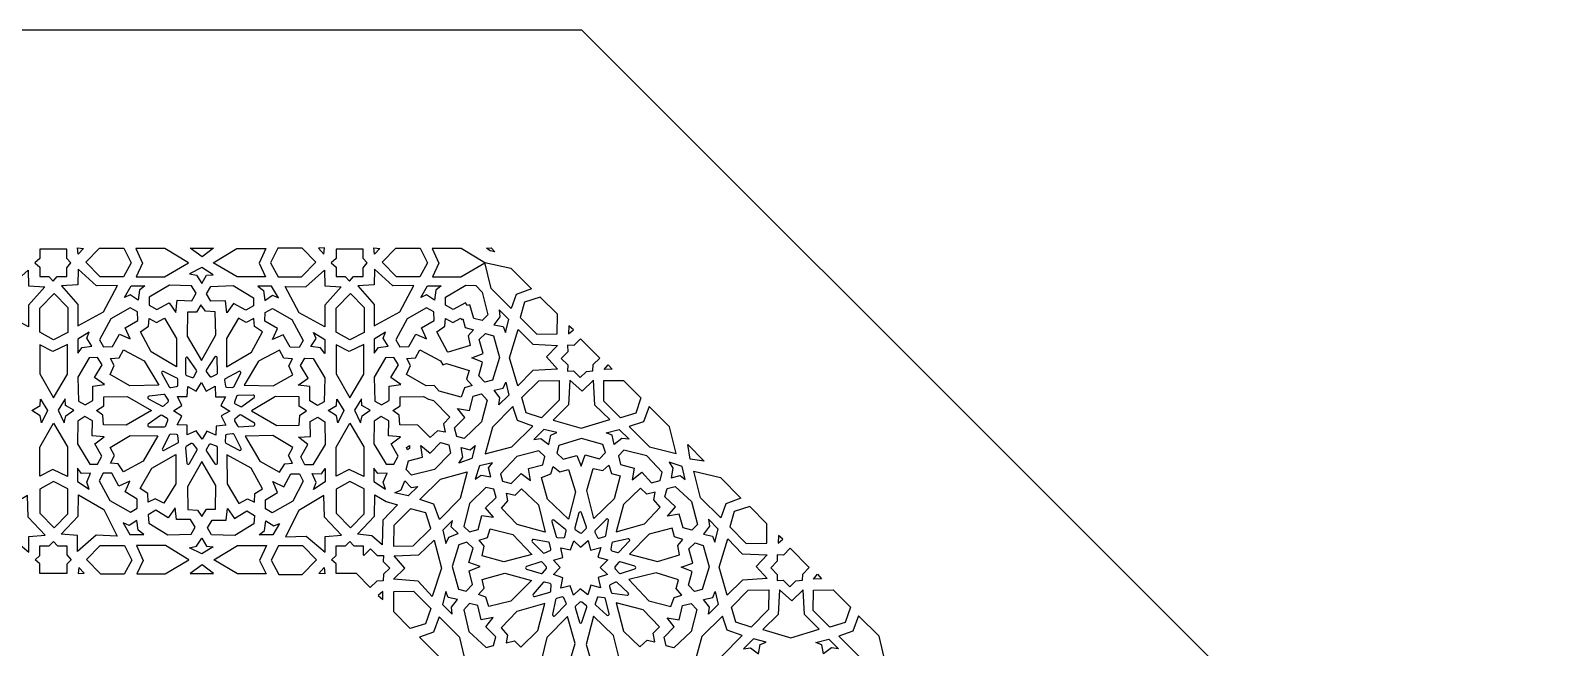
# Model space of a CAD drawing. Extents: x -600 to 600, y -600 to 600.
# Drawn here: x 46 to 600, y 373 to 600 of the extents above; entities that cross this region are included whole.
import ezdxf

# ---------------------------------------------------------------- set-up
doc = ezdxf.new("R2010")
doc.units = 0
doc.layers.get('0').update_dxf_attribs({"linetype": 'CONTINUOUS'})
doc.layers.add('PLAN_1', color=18, linetype='CONTINUOUS')

msp = doc.modelspace()

# ---------------------------------------------------------------- linework, layer by layer
for points in [[(49.33, 519.54), (49.33, 516.02), (47.61, 514.49), (49.33, 512.85), (49.33, 509.41), (52.75, 509.41), (54.34, 507.77), (55.79, 509.41), (59.29, 509.41), (59.29, 512.6), (60.83, 514.46), (59.29, 516.13), (59.29, 519.54)], [(63.21, 519.95), (65.39, 519.79), (63.42, 517.66)], [(66.25, 514.76), (71.31, 519.9), (80.25, 519.9), (82.95, 514.54), (80.15, 509.39), (71.53, 509.39)], [(87.15, 514.32), (84.78, 509.39), (95.23, 509.39), (103.95, 514.54), (95.33, 519.79), (84.67, 519.79)], [(104.65, 519.9), (113.21, 519.9), (109.07, 516.71)], [(129.91, 514.32), (132.28, 509.39), (121.83, 509.39), (113.11, 514.54), (121.72, 519.79), (132.39, 519.79)], [(150.8, 514.76), (145.74, 519.9), (136.8, 519.9), (134.11, 514.54), (136.91, 509.39), (145.53, 509.39)], [(153.95, 520), (151.77, 519.84), (153.73, 517.71)], [(158.18, 519.54), (158.18, 516.02), (156.46, 514.49), (158.18, 512.85), (158.18, 509.41), (161.6, 509.41), (163.19, 507.77), (164.64, 509.41), (168.15, 509.41), (168.15, 512.6), (169.68, 514.46), (168.15, 516.13), (168.15, 519.54)], [(172.06, 519.95), (174.24, 519.79), (172.27, 517.66)], [(175.1, 514.76), (180.16, 519.9), (189.1, 519.9), (191.8, 514.54), (189, 509.39), (180.38, 509.39)], [(196, 514.32), (193.63, 509.39), (204.08, 509.39), (212.8, 514.54), (204.18, 519.79), (193.52, 519.79)], [(45.19, 491.01), (35.81, 496.16), (30.64, 505.8), (38.29, 505.69), (45.08, 511.82), (45.19, 506.02), (51.22, 505.69), (45.19, 498.9)], [(63.36, 491.33), (72.73, 496.48), (77.9, 506.12), (70.25, 506.01), (63.47, 512.14), (63.36, 506.34), (57.33, 506.01), (63.36, 499.22)], [(108.94, 506.92), (110.66, 509.93), (113.01, 510.1), (108.88, 512.73), (104.37, 510.44), (106.9, 509.91)], [(154.04, 491.01), (144.66, 496.16), (139.49, 505.8), (147.14, 505.69), (153.93, 511.82), (154.04, 506.02), (160.07, 505.69), (154.04, 498.9)], [(172.21, 491.33), (181.58, 496.48), (186.75, 506.12), (179.1, 506.01), (172.32, 512.14), (172.21, 506.34), (166.18, 506.01), (172.21, 499.22)], [(85.48, 500.79), (82.61, 502.68), (80.44, 501.76), (82.95, 505.99), (87.99, 506.02), (85.98, 504.4)], [(99.37, 496.29), (99.81, 500.78), (105.17, 500.56), (106.76, 503.36), (105.15, 506.01), (96.96, 506.32), (89.54, 501.87), (89.52, 498.96), (92.31, 497.3), (96.85, 499.82)], [(118.03, 496.07), (117.59, 500.56), (112.23, 500.34), (110.63, 503.14), (112.25, 505.79), (120.44, 506.1), (127.86, 501.65), (127.88, 498.74), (125.08, 497.08), (120.55, 499.6)], [(131.98, 500.66), (134.85, 502.55), (137.02, 501.63), (134.51, 505.87), (129.47, 505.89), (131.49, 504.27)], [(194.33, 500.79), (191.46, 502.68), (189.29, 501.76), (191.8, 505.99), (196.85, 506.02), (194.83, 504.4)], [(54.61, 503.16), (59.67, 498.01), (59.67, 488.92), (54.4, 486.18), (49.33, 489.03), (49.33, 497.79)], [(108.58, 499.1), (106.89, 496.38), (103.6, 496.31), (103.52, 487.56), (108.75, 478.61), (113.98, 488.06), (113.75, 496.5), (110.2, 496.69)], [(163.46, 503.16), (168.52, 498.01), (168.52, 488.92), (163.25, 486.18), (158.18, 489.03), (158.18, 497.79)], [(239.43, 488.37), (239.49, 495.59), (233.17, 501.91), (227.47, 500.02), (225.81, 494.4), (231.9, 488.31)], [(82.6, 486.56), (80.68, 490.63), (85.37, 493.27), (85.3, 496.51), (82.56, 497.92), (75.41, 493.86), (71.34, 486.14), (72.81, 483.64), (76.05, 483.7), (78.63, 488.24)], [(89.49, 494.06), (92.3, 492.58), (95.17, 494.21), (99.59, 486.71), (99.53, 476.3), (90.32, 481.76), (86.32, 489.16), (89.29, 491.15)], [(128.02, 494), (125.2, 492.52), (122.33, 494.15), (117.92, 486.65), (117.98, 476.24), (127.18, 481.7), (131.18, 489.1), (128.21, 491.09)], [(134.8, 486.34), (136.72, 490.41), (132.03, 493.05), (132.1, 496.29), (134.84, 497.7), (141.99, 493.64), (146.06, 485.92), (144.59, 483.42), (141.35, 483.48), (138.76, 488.03)], [(191.45, 486.56), (189.53, 490.63), (194.22, 493.27), (194.15, 496.51), (191.41, 497.92), (184.26, 493.86), (180.19, 486.14), (181.66, 483.64), (184.9, 483.7), (187.49, 488.24)], [(216.15, 491.72), (219.52, 491.03), (220.4, 488.84), (221.62, 493.61), (218.07, 497.19), (218.35, 494.62)], [(68.47, 483.88), (66.6, 486.78), (67.49, 489), (63.34, 486.42), (63.35, 481.29), (64.93, 483.35)], [(148.99, 483.75), (150.86, 486.65), (149.97, 488.87), (154.12, 486.29), (154.12, 481.16), (152.53, 483.22)], [(177.33, 483.88), (175.45, 486.78), (176.34, 489), (172.19, 486.42), (172.2, 481.29), (173.78, 483.35)], [(208.02, 479.6), (212.26, 481.12), (210.81, 486.3), (213.15, 488.54), (216.08, 487.6), (218.27, 479.67), (215.68, 471.33), (212.87, 470.61), (210.63, 472.94), (212.01, 477.98)], [(224.93, 469.3), (221.94, 479.57), (225.1, 490.04), (230.43, 484.55), (239.56, 484.09), (235.54, 479.91), (239.57, 475.41), (230.5, 474.87)], [(245.36, 489.85), (243.7, 491.28), (243.59, 488.39)], [(54.18, 481.91), (49.33, 484.32), (49.33, 473.69), (54.4, 464.82), (59.57, 473.58), (59.57, 484.43)], [(75.35, 479.29), (78.51, 479.54), (80.11, 482.46), (87.75, 478.44), (93.08, 469.55), (82.42, 469.28), (75.19, 473.44), (76.69, 476.71)], [(142.15, 479.23), (138.99, 479.48), (137.4, 482.4), (129.76, 478.38), (124.42, 469.49), (135.08, 469.22), (142.31, 473.38), (140.81, 476.65)], [(163.03, 481.91), (158.18, 484.32), (158.18, 473.69), (163.25, 464.82), (168.42, 473.58), (168.42, 484.43)], [(248.03, 486.54), (245.54, 484.05), (243.24, 484.19), (243.3, 481.81), (240.87, 479.38), (243.29, 476.96), (243.25, 474.68), (245.43, 474.81), (247.91, 472.33), (250.17, 474.59), (252.57, 474.82), (252.66, 477.08), (255.08, 479.5)], [(73.14, 469.74), (69.49, 472.3), (72.26, 476.96), (70.62, 479.73), (67.56, 479.57), (63.33, 472.44), (63.58, 463.68), (66.07, 462.25), (68.85, 463.94), (68.88, 469.19)], [(144.26, 469.52), (147.91, 472.08), (145.13, 476.74), (146.78, 479.51), (149.84, 479.35), (154.07, 472.22), (153.82, 463.46), (151.32, 462.03), (148.55, 463.72), (148.52, 468.98)], [(181.99, 469.74), (178.34, 472.3), (181.11, 476.96), (179.47, 479.73), (176.41, 479.57), (172.18, 472.44), (172.43, 463.68), (174.93, 462.25), (177.7, 463.94), (177.73, 469.19)], [(258.13, 477.02), (259.56, 475.36), (256.66, 475.24)], [(240.18, 471.22), (240.12, 464), (233.69, 457.57), (228.02, 459.37), (226.45, 464.96), (232.65, 471.16)], [(238, 456.67), (248.27, 453.69), (258.74, 456.85), (253.25, 462.18), (252.79, 471.31), (248.61, 467.28), (244.11, 471.32), (243.57, 462.25)], [(256.61, 471.19), (263.83, 471.25), (270.15, 464.93), (268.26, 459.23), (262.64, 457.57), (256.55, 463.67)], [(116, 458.27), (117.76, 454.85), (114.17, 454.51), (114.06, 451.1), (110.78, 452.64), (108.99, 449.65), (106.87, 452.8), (103.54, 451.22), (103.46, 454.81), (99.84, 454.95), (101.59, 458.08), (98.45, 460.14), (101.53, 462.07), (100.01, 465.31), (103.51, 465.38), (103.71, 469.06), (106.81, 467.26), (108.78, 470.56), (110.5, 467.3), (113.83, 469.18), (113.89, 465.2), (117.54, 465.25), (115.91, 462.09), (119.14, 460.03)], [(202.81, 461.01), (207.2, 460.24), (208.54, 465.5), (211.66, 466.3), (213.71, 464.02), (211.66, 455.99), (205.29, 449.97), (202.51, 450.72), (201.75, 453.88), (205.44, 457.62)], [(216.22, 467.73), (219.6, 468.46), (220.53, 470.65), (221.64, 465.9), (218.01, 462.27), (218.35, 464.86)], [(46.51, 460.27), (49.46, 462.02), (49.64, 464.41), (52.22, 460.22), (49.96, 455.63), (49.45, 458.2)], [(61.83, 460.34), (58.87, 462.09), (58.7, 464.47), (56.12, 460.28), (58.37, 455.7), (58.89, 458.26)], [(70.21, 460.17), (72.87, 461.92), (72.91, 465.26), (81.51, 465.42), (90.36, 460.18), (81.11, 454.78), (72.81, 454.94), (72.59, 458.55)], [(147.3, 460.11), (144.63, 461.86), (144.59, 465.2), (135.99, 465.36), (127.15, 460.12), (136.39, 454.72), (144.7, 454.88), (144.91, 458.49)], [(155.36, 460.27), (158.32, 462.02), (158.49, 464.41), (161.07, 460.22), (158.81, 455.63), (158.3, 458.2)], [(170.68, 460.34), (167.72, 462.09), (167.55, 464.47), (164.97, 460.28), (167.22, 455.7), (167.74, 458.26)], [(224.85, 456.5), (223.12, 461.63), (215.61, 454.12), (212.92, 444.27), (222.77, 446.81), (230.44, 454.47)], [(271.07, 456.11), (265.91, 454.3), (273.3, 446.91), (283.11, 444.38), (280.73, 454.19), (273.19, 461.73)], [(54.18, 438.49), (49.33, 436.08), (49.33, 446.7), (54.4, 455.57), (59.57, 446.81), (59.57, 435.97)], [(73.02, 450.59), (68.6, 450.94), (68.69, 456.39), (65.9, 457.95), (63.33, 456.24), (63.21, 447.92), (67.75, 440.47), (70.61, 440.51), (72.18, 443.4), (69.61, 447.95)], [(144.38, 450.38), (148.8, 450.72), (148.71, 456.17), (151.5, 457.73), (154.07, 456.03), (154.19, 447.7), (149.65, 440.25), (146.78, 440.3), (145.22, 443.18), (147.79, 447.73)], [(163.03, 438.49), (158.18, 436.08), (158.18, 446.7), (163.25, 455.57), (168.42, 446.81), (168.42, 435.97)], [(181.87, 450.59), (177.45, 450.94), (177.54, 456.39), (174.75, 457.95), (172.18, 456.24), (172.06, 447.92), (176.6, 440.47), (179.47, 440.51), (181.03, 443.4), (178.46, 447.95)], [(75.33, 440.89), (76.78, 443.73), (75.2, 446.66), (82.55, 451.06), (92.72, 450.87), (87.35, 441.6), (80.1, 437.62), (78.17, 440.66)], [(142.18, 440.83), (140.72, 443.67), (142.3, 446.6), (134.95, 451), (124.78, 450.81), (130.16, 441.54), (137.41, 437.56), (139.34, 440.6)], [(236.35, 447.78), (237.07, 451.17), (239.27, 452.1), (234.51, 453.21), (230.89, 449.58), (233.47, 449.92)], [(248.23, 439.7), (249.75, 443.93), (254.93, 442.48), (257.17, 444.82), (256.23, 447.75), (248.31, 449.94), (239.97, 447.36), (239.24, 444.55), (241.58, 442.31), (246.62, 443.69)], [(260.33, 447.72), (259.64, 451.09), (257.45, 451.97), (262.22, 453.19), (265.81, 449.64), (263.23, 449.92)], [(89.24, 426.55), (89.1, 429.75), (86.29, 431.49), (90.5, 439.03), (99.4, 444.03), (99.3, 433.26), (94.97, 426.14), (91.81, 427.79)], [(128.27, 426.49), (128.41, 429.69), (131.21, 431.43), (127, 438.97), (118.1, 443.97), (118.2, 433.21), (122.53, 426.08), (125.69, 427.73)], [(189.36, 447.39), (192.73, 444.51), (196.52, 448.43), (199.6, 447.56), (200.21, 444.54), (194.41, 438.56), (185.93, 436.51), (183.93, 438.56), (184.86, 441.71), (189.9, 443.11)], [(204.12, 446.62), (207.45, 445.77), (209.26, 447.34), (208.12, 442.55), (203.28, 440.9), (204.73, 443.08)], [(229.65, 434.49), (228.87, 438.88), (234.13, 440.21), (234.93, 443.34), (232.66, 445.39), (224.62, 443.33), (218.6, 436.96), (219.36, 434.19), (222.52, 433.42), (226.25, 437.12)], [(266.97, 434.71), (270.46, 437.57), (274.09, 433.63), (277.2, 434.49), (277.93, 437.5), (272.36, 443.51), (263.96, 445.61), (261.89, 443.57), (262.7, 440.42), (267.68, 438.99)], [(287.4, 447.68), (293.45, 441.62), (288.27, 442.3)], [(68.06, 437.16), (64.64, 437.08), (63.27, 439.02), (63.22, 434.08), (67.5, 431.36), (66.62, 433.83)], [(108.95, 421.2), (110.66, 423.9), (113.94, 423.96), (114.05, 432.63), (108.84, 441.51), (103.59, 432.16), (103.8, 423.79), (107.34, 423.6)], [(149.4, 437.03), (152.82, 436.95), (154.2, 438.89), (154.24, 433.95), (149.96, 431.24), (150.84, 433.7)], [(176.91, 437.16), (173.49, 437.08), (172.12, 439.02), (172.07, 434.08), (176.35, 431.36), (175.47, 433.83)], [(215, 435.84), (214.15, 439.17), (215.71, 440.98), (210.93, 439.84), (209.28, 435), (211.46, 436.45)], [(237.97, 439.68), (240.38, 437.62), (243.57, 438.56), (246.13, 430.31), (243.62, 420.26), (235.89, 427.6), (233.71, 435.65), (237.09, 436.91)], [(258.4, 440.13), (259.35, 437.09), (262.53, 436.21), (260.35, 427.78), (252.94, 420.47), (250.3, 430.84), (252.7, 438.9), (256.21, 438.21)], [(281.26, 435.47), (284.6, 436.38), (286.38, 434.84), (285.32, 439.61), (280.51, 441.18), (281.93, 439.03)], [(301.31, 425.87), (299.5, 420.71), (292.11, 428.1), (289.58, 437.91), (299.4, 435.53), (306.94, 427.99)], [(54.61, 417.13), (59.67, 422.28), (59.67, 431.37), (54.4, 434.11), (49.33, 431.26), (49.33, 422.5)], [(82.4, 434.29), (78.37, 432.4), (75.85, 437.2), (72.66, 437.18), (71.24, 434.42), (75.12, 427.09), (82.65, 422.83), (85.13, 424.29), (85.12, 427.58), (80.69, 430.28)], [(134.99, 434.07), (139.02, 432.18), (141.55, 436.98), (144.74, 436.96), (146.16, 434.2), (142.28, 426.87), (134.75, 422.61), (132.27, 424.07), (132.28, 427.36), (136.71, 430.06)], [(163.46, 417.13), (168.52, 422.28), (168.52, 431.37), (163.25, 434.11), (158.18, 431.26), (158.18, 422.5)], [(183.48, 434.4), (185.84, 431.93), (188.18, 432.33), (184.72, 428.8), (179.77, 429.91), (182.14, 431.03)], [(194.14, 425.8), (189.01, 427.52), (196.53, 435.03), (206.38, 437.73), (203.84, 427.87), (196.17, 420.21)], [(280, 421.37), (282.87, 424.85), (278.93, 428.48), (279.78, 431.59), (282.8, 432.32), (288.81, 426.76), (290.91, 418.36), (288.86, 416.29), (285.71, 417.09), (284.29, 422.08)], [(44.9, 428.92), (35.67, 423.51), (30.77, 413.73), (38.41, 414.06), (45.36, 408.12), (45.31, 413.92), (51.33, 414.42), (45.12, 421.04)], [(63.64, 429.24), (72.87, 423.83), (77.78, 414.05), (70.13, 414.37), (63.18, 408.43), (63.23, 414.24), (57.21, 414.74), (63.43, 421.35)], [(153.75, 428.92), (144.52, 423.51), (139.62, 413.73), (147.26, 414.06), (154.21, 408.12), (154.16, 413.92), (160.18, 414.42), (153.97, 421.04)], [(216.03, 421.04), (213.14, 424.41), (217.06, 428.19), (216.19, 431.27), (213.17, 431.88), (207.19, 426.08), (205.14, 417.6), (207.2, 415.61), (210.34, 416.54), (211.74, 421.58)], [(220.81, 429.79), (223.93, 429.15), (226.32, 431.48), (232.51, 425.51), (235.06, 415.55), (224.71, 418.27), (218.95, 424.26), (221.35, 426.96)], [(275.47, 430.19), (272.35, 429.46), (269.98, 431.73), (263.73, 425.61), (261.1, 415.58), (271.48, 418.57), (277.29, 424.7), (274.91, 427.34)], [(99.04, 424.46), (96.53, 420.74), (91.94, 423.56), (89.21, 421.88), (89.37, 418.77), (96.4, 414.48), (105.01, 414.75), (106.41, 417.29), (104.74, 420.11), (99.58, 420.13)], [(118.36, 424.24), (120.87, 420.52), (125.46, 423.34), (128.19, 421.66), (128.03, 418.55), (121, 414.27), (112.39, 414.53), (110.99, 417.07), (112.66, 419.89), (117.82, 419.91)], [(179.35, 410.39), (186.57, 410.45), (192.99, 416.88), (191.2, 422.55), (185.6, 424.11), (179.41, 417.92)], [(316.4, 411.4), (316.46, 418.62), (310.14, 424.94), (304.44, 423.05), (302.78, 417.43), (308.87, 411.34)], [(85.02, 419.84), (82.15, 417.95), (79.98, 418.87), (82.5, 414.64), (87.54, 414.61), (85.52, 416.24)], [(132.44, 419.71), (135.31, 417.82), (137.48, 418.74), (134.97, 414.51), (129.92, 414.48), (131.94, 416.11)], [(203.02, 415.04), (200.54, 417.4), (200.94, 419.75), (197.42, 416.28), (198.53, 411.34), (199.64, 413.7)], [(210.8, 412.54), (213.83, 413.52), (214.79, 416.71), (223.09, 414.62), (230.15, 407.3), (219.79, 404.54), (211.86, 406.86), (212.64, 410.37)], [(285.61, 412.84), (282.57, 413.79), (281.7, 416.96), (273.27, 414.78), (265.95, 407.38), (276.32, 404.73), (284.38, 407.14), (283.69, 410.64)], [(293.12, 414.75), (296.49, 414.06), (297.37, 411.87), (298.59, 416.64), (295.04, 420.22), (295.32, 417.65)], [(49.37, 400.29), (49.37, 403.81), (47.65, 405.34), (49.37, 406.98), (49.37, 410.42), (52.79, 410.42), (54.38, 412.06), (55.83, 410.42), (59.33, 410.42), (59.33, 407.23), (60.87, 405.37), (59.33, 403.7), (59.33, 400.29)], [(66.47, 405.43), (71.53, 410.57), (80.47, 410.57), (83.16, 405.21), (80.36, 400.06), (71.74, 400.06)], [(87.36, 405.1), (84.99, 400.17), (95.44, 400.17), (104.17, 405.32), (95.55, 410.57), (84.88, 410.57)], [(108.94, 413.31), (110.66, 410.3), (113.01, 410.13), (108.88, 407.5), (104.37, 409.79), (106.9, 410.32)], [(130.12, 405.1), (132.49, 400.17), (122.05, 400.17), (113.32, 405.32), (121.94, 410.57), (132.6, 410.57)], [(151.02, 405.37), (145.96, 410.51), (137.02, 410.51), (134.32, 405.15), (137.13, 400), (145.74, 400)], [(194.29, 412.57), (196.99, 402.22), (193.55, 391.83), (188.37, 397.46), (179.26, 398.18), (183.4, 402.25), (179.49, 406.86), (188.57, 407.14)], [(211.13, 402.87), (206.94, 404.38), (208.56, 409.57), (206.29, 411.8), (203.33, 410.86), (200.88, 402.93), (203.21, 394.59), (205.99, 393.87), (208.31, 396.21), (207.09, 401.25)], [(251.84, 396.07), (250.67, 392.41), (247.9, 394.71), (245.41, 392.37), (244.17, 395.78), (240.8, 394.93), (241.52, 398.66), (238.05, 399.9), (240.53, 402.49), (238.07, 405.15), (241.52, 406.13), (240.76, 409.8), (244.3, 408.99), (245.52, 412.36), (248.04, 409.93), (250.79, 412.4), (251.7, 408.92), (255.43, 409.87), (254.34, 406.34), (258.03, 405.32), (255.25, 402.47), (257.87, 399.92), (254.48, 398.84), (255.31, 395.09)], [(284.99, 402.63), (289.22, 404.15), (287.78, 409.33), (290.12, 411.57), (293.05, 410.63), (295.24, 402.7), (292.65, 394.37), (289.84, 393.64), (287.6, 395.97), (288.98, 401.02)], [(301.89, 392.33), (298.91, 402.6), (302.07, 413.07), (307.4, 407.58), (316.53, 407.12), (312.5, 402.94), (316.54, 398.44), (307.47, 397.91)], [(322.33, 412.89), (320.67, 414.31), (320.55, 411.42)], [(325, 409.57), (322.51, 407.08), (320.21, 407.22), (320.27, 404.84), (317.84, 402.41), (320.25, 399.99), (320.22, 397.71), (322.4, 397.84), (324.88, 395.36), (327.14, 397.62), (329.54, 397.85), (329.63, 400.11), (332.04, 402.53)], [(63.45, 400.26), (65.63, 400.43), (63.67, 402.56)], [(104.65, 400.33), (113.21, 400.33), (109.07, 403.52)], [(154.09, 400.17), (151.9, 400.34), (153.87, 402.47)], [(210.49, 392.57), (212.66, 394.93), (211.9, 398.14), (220.21, 400.49), (230.04, 397.74), (222.36, 390.2), (214.26, 388.22), (213.19, 391.63)], [(285.16, 392.4), (283.1, 394.81), (284.04, 398.01), (275.79, 400.56), (265.74, 398.05), (273.08, 390.32), (281.13, 388.15), (282.39, 391.52)], [(335.1, 400.05), (336.53, 398.39), (333.63, 398.27)], [(173.67, 392.21), (175.33, 390.79), (175.44, 393.68)], [(179.45, 393.73), (186.67, 393.79), (192.99, 387.47), (191.1, 381.77), (185.48, 380.11), (179.39, 386.21)], [(202.77, 390.8), (199.4, 391.49), (198.52, 393.68), (197.3, 388.91), (200.85, 385.33), (200.57, 387.9)], [(293.19, 390.76), (296.57, 391.49), (297.5, 393.69), (298.61, 388.93), (294.98, 385.31), (295.32, 387.89)], [(317.15, 394.25), (317.09, 387.03), (310.66, 380.6), (304.99, 382.4), (303.42, 387.99), (309.62, 394.19)], [(314.97, 379.7), (325.23, 376.72), (335.71, 379.88), (330.22, 385.21), (329.76, 394.34), (325.58, 390.31), (321.08, 394.35), (320.54, 385.28)], [(333.58, 394.22), (340.8, 394.28), (347.12, 387.96), (345.23, 382.26), (339.61, 380.6), (333.51, 386.7)], [(215.95, 384.16), (211.54, 383.31), (210.28, 388.54), (207.17, 389.29), (205.09, 386.97), (207.02, 378.97), (213.3, 373.07), (216.09, 373.88), (216.9, 377.05), (213.26, 380.72)], [(220.65, 374.85), (223.76, 375.54), (226.13, 373.27), (232.33, 379.32), (234.93, 389.28), (224.61, 386.39), (218.84, 380.32), (221.21, 377.67)], [(275.27, 375.24), (274.63, 378.36), (276.96, 380.75), (270.99, 386.94), (261.03, 389.5), (263.75, 379.14), (269.74, 373.38), (272.44, 375.78)], [(279.78, 384.04), (284.17, 383.27), (285.51, 388.53), (288.63, 389.33), (290.68, 387.05), (288.63, 379.02), (282.26, 373), (279.48, 373.75), (278.72, 376.91), (282.41, 380.65)], [(194, 378.72), (188.84, 376.91), (196.22, 369.53), (206.03, 367), (203.66, 376.81), (196.12, 384.35)], [(238.05, 364.93), (240.41, 367.09), (243.62, 366.34), (245.98, 374.64), (243.22, 384.48), (235.68, 376.79), (233.71, 368.69), (237.11, 367.62)], [(258.02, 365.23), (259.01, 368.27), (262.19, 369.22), (260.1, 377.53), (252.78, 384.59), (250.02, 374.23), (252.34, 366.29), (255.85, 367.08)], [(301.82, 379.53), (300.09, 384.66), (292.58, 377.15), (289.89, 367.3), (299.74, 369.84), (307.41, 377.5)], [(348.04, 379.14), (342.88, 377.33), (350.27, 369.94), (360.08, 367.41), (357.7, 377.22), (350.16, 384.76)], [(313.32, 370.82), (314.04, 374.2), (316.24, 375.13), (311.48, 376.24), (307.86, 372.61), (310.44, 372.95)], [(337.3, 370.75), (336.61, 374.12), (334.42, 375), (339.19, 376.22), (342.78, 372.67), (340.2, 372.95)]]:
    msp.add_lwpolyline(points, close=True)
at = {"layer": 'PLAN_1'}
for points in [[(248.53, -600), (600, -248.53), (600, 248.53), (248.53, 600), (-248.53, 600), (-600, 248.53), (-600, -248.53), (-248.53, -600)], [(215.23, 520.01), (216.49, 518.59), (214.75, 518.86), (213.5, 519.9)], [(212.82, 514.6), (222.43, 512.5), (229.97, 504.96), (224.34, 502.84), (222.53, 497.68), (215.15, 505.07)], [(206.43, 498.76), (205.7, 499.82), (201.17, 497.3), (198.37, 498.96), (198.39, 501.87), (205.81, 506.32), (209.48, 506.13), (211.84, 503.73), (213.94, 495.33), (211.89, 493.26), (208.75, 494.06), (207.32, 499.05)], [(199.34, 481.66), (199.17, 481.76), (195.17, 489.16), (198.14, 491.15), (198.34, 494.06), (201.15, 492.58), (204.02, 494.21), (204.31, 493.66), (204.73, 493.93), (205.6, 490.76), (208.64, 489.81), (206.72, 487.61), (207.41, 484.11), (199.35, 481.7)], [(194.26, 469.38), (191.28, 469.28), (184.04, 473.44), (185.54, 476.71), (184.2, 479.29), (187.36, 479.54), (188.96, 482.46), (196.6, 478.44), (197.42, 477.02), (198.82, 477.53), (207.07, 474.97), (206.13, 471.78), (208.19, 469.37), (205.42, 468.49), (204.16, 465.12), (196.11, 467.29)], [(188.24, 454.84), (181.66, 454.94), (181.44, 458.55), (179.06, 460.17), (181.72, 461.92), (181.76, 465.26), (190.36, 465.42), (192.17, 464.34), (194.02, 463.91), (199.99, 457.72), (197.66, 455.33), (198.31, 452.21), (195.48, 452.75), (192.77, 450.35)], [(185.14, 447.36), (185.22, 446.19), (184.49, 445.8), (184.05, 446.66)], [(171.4, 414.19), (166.06, 414.74), (172.28, 421.35), (172.49, 429.24), (176.59, 426.74), (180.82, 425.59), (175.39, 419.87), (175.11, 410.79)], [(165.66, 400.34), (158.22, 400.29), (158.22, 403.81), (156.5, 405.34), (158.22, 406.98), (158.22, 410.42), (161.64, 410.42), (163.23, 412.06), (164.68, 410.42), (168.18, 410.42), (168.18, 407.23), (168.37, 406.88), (168.46, 406.92), (170.89, 409.35), (173.31, 406.93), (175.59, 406.97), (175.46, 404.78), (177.94, 402.31), (175.68, 400.05), (175.45, 397.65), (173.19, 397.55), (170.78, 395.14)]]:
    msp.add_lwpolyline(points, close=True, dxfattribs=at)
for points in [[(106.97, 475), (103.81, 479.59, 0.738743), (102.89, 479.3), (102.94, 473.55, 0.312956), (103.26, 473.08), (105.32, 472.33, 0.369759), (105.93, 472.55), (106.99, 474.48, 0.284385)], [(114.67, 474.03), (114.55, 479.63, 0.738868), (113.63, 479.89), (110.52, 475.09, 0.310076), (110.53, 474.52), (111.83, 472.73, 0.370469), (112.47, 472.58), (114.4, 473.58, 0.286462)], [(99.77, 472.13), (94.81, 474.56, 0.735546), (94.15, 473.87), (96.95, 468.87, 0.317083), (97.47, 468.62), (99.63, 468.98, 0.365493), (100.04, 469.47), (100.05, 471.68, 0.28663)], [(120.64, 468.94), (123.21, 473.89, 0.735761), (122.53, 474.56), (117.52, 471.9, 0.311905), (117.26, 471.39), (117.54, 469.18, 0.366756), (118.01, 468.75), (120.18, 468.67, 0.290377)], [(89.51, 465.48, 0.732368), (89.32, 464.54), (94.31, 461.82, 0.318603), (94.88, 461.88), (96.52, 463.36, 0.361754), (96.61, 463.99), (95.46, 465.86, 0.29095), (94.98, 466.1)], [(123.61, 461.69), (128.06, 464.99, 0.732886), (127.75, 465.89), (122.1, 465.75, 0.315681), (121.63, 465.4), (120.93, 463.3, 0.362806), (121.16, 462.7), (123.07, 461.65, 0.292456)], [(89.23, 455.17, 0.732746), (89.52, 454.26), (95.18, 454.25, 0.315853), (95.65, 454.58), (96.41, 456.67, 0.362683), (96.19, 457.27), (94.31, 458.37, 0.292503), (93.77, 458.35)], [(122.46, 454.26), (127.96, 454.6, 0.732508), (128.19, 455.52), (123.35, 458.5, 0.318711), (122.77, 458.46), (121.06, 457.07, 0.361903), (120.94, 456.45), (121.99, 454.52, 0.290601)], [(94.4, 446.29, 0.735766), (95.08, 445.62), (100.1, 448.28, 0.311909), (100.36, 448.79), (100.08, 450.99, 0.366747), (99.61, 451.43), (97.44, 451.51, 0.290378), (96.98, 451.25)], [(117.76, 448.27), (122.6, 445.61, 0.735891), (123.29, 446.28), (120.72, 451.4, 0.316728), (120.21, 451.67), (118.04, 451.41, 0.366006), (117.6, 450.94), (117.5, 448.73, 0.286247)], [(102.91, 446.47), (103.41, 440.89, 0.739098), (104.34, 440.7), (107.12, 445.71, 0.310164), (107.07, 446.27), (105.65, 447.97, 0.370667), (105.01, 448.07), (103.15, 446.94, 0.286026)], [(110.56, 445.23), (113.71, 440.63, 0.738772), (114.62, 440.92), (114.6, 446.67, 0.312907), (114.27, 447.14), (112.22, 447.9, 0.369823), (111.61, 447.67), (110.54, 445.75, 0.284353)], [(250.17, 417.35), (248.38, 422.58, 0.73556), (247.43, 422.55), (245.87, 417.04, 0.317093), (246.06, 416.49), (247.84, 415.22, 0.365482), (248.48, 415.28), (250.05, 416.83, 0.28662)], [(237.42, 419.37), (239.01, 413.92, 0.318563), (239.47, 413.56), (241.67, 413.45, 0.361795), (242.18, 413.83), (242.69, 415.96, 0.290947), (242.52, 416.47), (238.21, 419.9, 0.732371)], [(254.24, 413.56, 0.369737), (254.83, 413.29), (256.94, 413.9, 0.284405), (257.29, 414.29), (258.3, 419.77, 0.738716), (257.45, 420.21), (253.41, 416.11, 0.312977), (253.31, 415.55)], [(234.28, 407.96, 0.315853), (234.85, 407.86), (236.86, 408.8, 0.362683), (237.13, 409.38), (236.57, 411.48, 0.292503), (236.18, 411.85), (230.72, 412.81, 0.732746), (230.28, 411.96)], [(262.05, 408.16), (265.92, 412.2, 0.738868), (265.46, 413.04), (259.86, 411.84, 0.310076), (259.47, 411.43), (259.12, 409.24, 0.370469), (259.47, 408.69), (261.54, 408.03, 0.286462)], [(235.42, 402.83), (233.94, 404.42, 0.290359), (233.43, 404.56), (228.11, 402.87, 0.735795), (228.11, 401.92), (233.54, 400.25, 0.311909), (234.08, 400.42), (235.44, 402.18, 0.366744)], [(260.65, 402.7, 0.366754), (260.68, 402.06), (262.15, 400.47, 0.290358), (262.67, 400.33), (267.99, 402.02, 0.73579), (267.98, 402.97), (262.55, 404.63, 0.311905), (262.01, 404.46)], [(237.24, 396.1, 0.370619), (236.86, 396.63), (234.75, 397.15, 0.286026), (234.25, 396.99), (230.65, 392.69, 0.73907), (231.18, 391.89), (236.69, 393.47, 0.31023), (237.05, 393.9)], [(265.12, 392.29, 0.732886), (265.54, 393.15), (261.44, 397.05, 0.315624), (260.87, 397.13), (258.89, 396.14, 0.362863), (258.63, 395.55), (259.24, 393.46, 0.292456), (259.64, 393.11)], [(238.78, 390.69), (237.75, 385.22, 0.738744), (238.6, 384.77), (242.65, 388.86, 0.312927), (242.75, 389.42), (241.84, 391.41, 0.369802), (241.24, 391.68), (239.13, 391.08, 0.284372)], [(246.02, 387.76), (247.57, 382.45, 0.735891), (248.52, 382.44), (250.33, 387.88, 0.316735), (250.16, 388.43), (248.44, 389.78, 0.365937), (247.79, 389.76), (246.16, 388.27, 0.286306)], [(257.7, 385.02, 0.732491), (258.52, 385.51), (257.2, 391.04, 0.318685), (256.77, 391.42), (254.58, 391.65, 0.361942), (254.05, 391.29), (253.43, 389.19, 0.290601), (253.58, 388.67)]]:
    msp.add_lwpolyline(points, format="xyb", close=True, dxfattribs=at)

doc.saveas('drawing.dxf')
